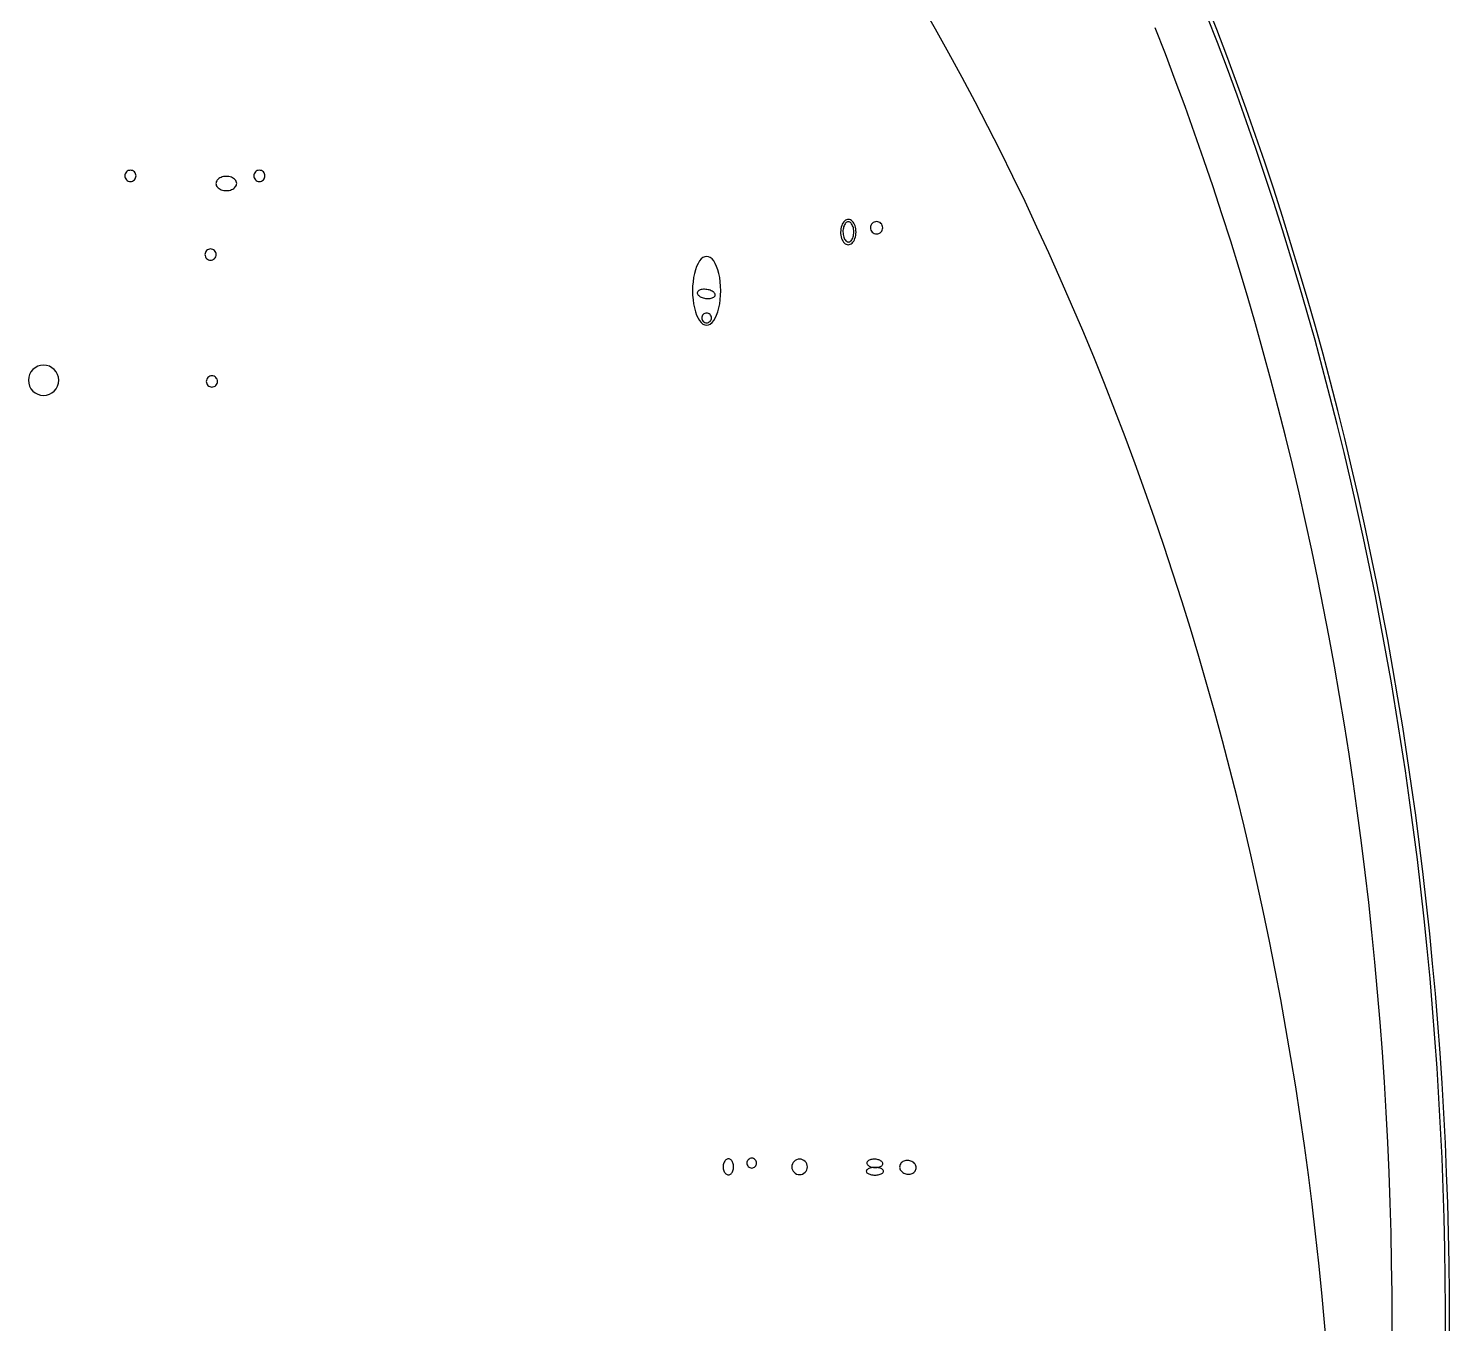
# Model space of a CAD drawing. Extents: x -1 to 217, y -22 to 302.
# Drawn here: x 128.4 to 217.1, y 139.6 to 220.4 of the extents above; entities that cross this region are included whole.
import ezdxf

# ---------------------------------------------------------------- set-up
doc = ezdxf.new("R2010")
doc.units = 0

msp = doc.modelspace()

# ---------------------------------------------------------------- linework, layer by layer
at = {"layer": 'CIRCLES'}
for p, q in [((134.468, 211.308), (134.461, 211.24)), ((134.461, 211.24), (134.468, 211.172)), ((134.488, 211.373), (134.468, 211.308)), ((134.468, 211.172), (134.488, 211.106)), ((134.52, 211.434), (134.488, 211.373)), ((134.488, 211.106), (134.52, 211.046)), ((134.563, 211.487), (134.52, 211.434)), ((134.52, 211.046), (134.563, 210.993)), ((134.616, 211.53), (134.563, 211.487)), ((134.563, 210.993), (134.616, 210.949)), ((134.677, 211.563), (134.616, 211.53)), ((134.742, 211.582), (134.677, 211.563)), ((134.81, 211.589), (134.742, 211.582)), ((134.879, 211.582), (134.81, 211.589)), ((134.944, 211.563), (134.879, 211.582)), ((135.005, 211.53), (134.944, 211.563)), ((135.058, 211.487), (135.005, 211.53)), ((135.005, 210.949), (135.058, 210.993)), ((135.101, 211.434), (135.058, 211.487)), ((135.058, 210.993), (135.101, 211.046)), ((135.133, 211.373), (135.101, 211.434)), ((135.101, 211.046), (135.133, 211.106)), ((135.153, 211.308), (135.133, 211.373)), ((135.133, 211.106), (135.153, 211.172)), ((135.16, 211.24), (135.153, 211.308)), ((135.153, 211.172), (135.16, 211.24)), ((142.511, 211.308), (142.505, 211.24)), ((142.505, 211.24), (142.511, 211.172)), ((142.531, 211.373), (142.511, 211.308)), ((142.511, 211.172), (142.531, 211.106)), ((142.563, 211.434), (142.531, 211.373)), ((142.531, 211.106), (142.563, 211.046)), ((142.607, 211.487), (142.563, 211.434)), ((142.563, 211.046), (142.607, 210.993)), ((142.66, 211.53), (142.607, 211.487)), ((142.607, 210.993), (142.66, 210.949)), ((142.72, 211.563), (142.66, 211.53)), ((142.786, 211.582), (142.72, 211.563)), ((142.854, 211.589), (142.786, 211.582)), ((142.922, 211.582), (142.854, 211.589)), ((142.988, 211.563), (142.922, 211.582)), ((143.048, 211.53), (142.988, 211.563)), ((143.101, 211.487), (143.048, 211.53)), ((143.048, 210.949), (143.101, 210.993)), ((143.144, 211.434), (143.101, 211.487)), ((143.101, 210.993), (143.144, 211.046)), ((143.177, 211.373), (143.144, 211.434)), ((143.144, 211.046), (143.177, 211.106)), ((143.196, 211.308), (143.177, 211.373)), ((143.177, 211.106), (143.196, 211.172)), ((143.203, 211.24), (143.196, 211.308)), ((143.196, 211.172), (143.203, 211.24)), ((134.616, 210.949), (134.677, 210.917)), ((134.677, 210.917), (134.742, 210.897)), ((134.742, 210.897), (134.81, 210.89)), ((134.81, 210.89), (134.879, 210.897)), ((134.879, 210.897), (134.944, 210.917)), ((134.944, 210.917), (135.005, 210.949)), ((142.66, 210.949), (142.72, 210.917)), ((142.72, 210.917), (142.786, 210.897)), ((142.786, 210.897), (142.854, 210.89)), ((142.854, 210.89), (142.922, 210.897)), ((142.922, 210.897), (142.988, 210.917)), ((142.988, 210.917), (143.048, 210.949)), ((181.21, 208.357), (181.144, 208.322)), ((181.282, 208.379), (181.21, 208.357)), ((181.356, 208.386), (181.282, 208.379)), ((181.43, 208.379), (181.356, 208.386)), ((181.502, 208.357), (181.43, 208.379)), ((181.568, 208.322), (181.502, 208.357)), ((180.982, 208.079), (180.974, 208.005)), ((180.974, 208.005), (180.982, 207.93)), ((181.003, 208.151), (180.982, 208.079)), ((180.982, 207.93), (181.003, 207.859)), ((181.039, 208.217), (181.003, 208.151)), ((181.003, 207.859), (181.039, 207.793)), ((181.086, 208.275), (181.039, 208.217)), ((181.039, 207.793), (181.086, 207.735)), ((181.144, 208.322), (181.086, 208.275)), ((181.086, 207.735), (181.144, 207.688)), ((181.144, 207.688), (181.21, 207.652)), ((181.21, 207.652), (181.282, 207.631)), ((181.282, 207.631), (181.356, 207.623)), ((181.356, 207.623), (181.43, 207.631)), ((181.43, 207.631), (181.502, 207.652)), ((181.502, 207.652), (181.568, 207.688)), ((181.626, 208.275), (181.568, 208.322)), ((181.568, 207.688), (181.626, 207.735)), ((181.673, 208.217), (181.626, 208.275)), ((181.626, 207.735), (181.673, 207.793)), ((181.709, 208.151), (181.673, 208.217)), ((181.673, 207.793), (181.709, 207.859)), ((181.73, 208.079), (181.709, 208.151)), ((181.709, 207.859), (181.73, 207.93)), ((181.738, 208.005), (181.73, 208.079)), ((181.73, 207.93), (181.738, 208.005)), ((139.559, 206.576), (139.515, 206.523)), ((139.612, 206.62), (139.559, 206.576)), ((139.672, 206.652), (139.612, 206.62)), ((139.738, 206.672), (139.672, 206.652)), ((139.806, 206.678), (139.738, 206.672)), ((139.874, 206.672), (139.806, 206.678)), ((139.94, 206.652), (139.874, 206.672)), ((140, 206.62), (139.94, 206.652)), ((140.053, 206.576), (140, 206.62)), ((140.096, 206.523), (140.053, 206.576)), ((139.463, 206.397), (139.457, 206.329)), ((139.457, 206.329), (139.463, 206.261)), ((139.483, 206.463), (139.463, 206.397)), ((139.463, 206.261), (139.483, 206.195)), ((139.515, 206.523), (139.483, 206.463)), ((139.483, 206.195), (139.515, 206.135)), ((139.515, 206.135), (139.559, 206.082)), ((139.559, 206.082), (139.612, 206.039)), ((139.612, 206.039), (139.672, 206.006)), ((139.672, 206.006), (139.738, 205.987)), ((139.738, 205.987), (139.806, 205.98)), ((139.806, 205.98), (139.874, 205.987)), ((139.874, 205.987), (139.94, 206.006)), ((139.94, 206.006), (140, 206.039)), ((140, 206.039), (140.053, 206.082)), ((140.053, 206.082), (140.096, 206.135)), ((140.129, 206.463), (140.096, 206.523)), ((140.096, 206.135), (140.129, 206.195)), ((140.148, 206.397), (140.129, 206.463)), ((140.129, 206.195), (140.148, 206.261)), ((140.155, 206.329), (140.148, 206.397)), ((140.148, 206.261), (140.155, 206.329)), ((170.456, 202.433), (170.451, 202.375)), ((170.451, 202.375), (170.456, 202.316)), ((170.474, 202.49), (170.456, 202.433)), ((170.456, 202.316), (170.474, 202.259)), ((170.501, 202.542), (170.474, 202.49)), ((170.474, 202.259), (170.501, 202.207)), ((170.539, 202.587), (170.501, 202.542)), ((170.501, 202.207), (170.539, 202.162)), ((170.584, 202.625), (170.539, 202.587)), ((170.539, 202.162), (170.584, 202.124)), ((170.636, 202.652), (170.584, 202.625)), ((170.584, 202.124), (170.636, 202.097)), ((170.693, 202.67), (170.636, 202.652)), ((170.751, 202.675), (170.693, 202.67)), ((170.81, 202.67), (170.751, 202.675)), ((170.867, 202.652), (170.81, 202.67)), ((170.919, 202.625), (170.867, 202.652)), ((170.867, 202.097), (170.919, 202.124)), ((170.964, 202.587), (170.919, 202.625)), ((170.919, 202.124), (170.964, 202.162)), ((171.002, 202.542), (170.964, 202.587)), ((170.964, 202.162), (171.002, 202.207)), ((171.029, 202.49), (171.002, 202.542)), ((171.002, 202.207), (171.029, 202.259)), ((171.047, 202.433), (171.029, 202.49)), ((171.029, 202.259), (171.047, 202.316)), ((171.052, 202.375), (171.047, 202.433)), ((171.047, 202.316), (171.052, 202.375)), ((170.636, 202.097), (170.693, 202.079)), ((170.693, 202.079), (170.751, 202.074)), ((170.751, 202.074), (170.81, 202.079)), ((170.81, 202.079), (170.867, 202.097)), ((128.465, 198.67), (128.447, 198.486)), ((128.519, 198.847), (128.465, 198.67)), ((128.606, 199.011), (128.519, 198.847)), ((128.723, 199.154), (128.606, 199.011)), ((128.867, 199.272), (128.723, 199.154)), ((129.03, 199.359), (128.867, 199.272)), ((129.207, 199.413), (129.03, 199.359)), ((129.392, 199.431), (129.207, 199.413)), ((129.576, 199.413), (129.392, 199.431)), ((129.754, 199.359), (129.576, 199.413)), ((129.917, 199.272), (129.754, 199.359)), ((130.06, 199.154), (129.917, 199.272)), ((130.178, 199.011), (130.06, 199.154)), ((130.265, 198.847), (130.178, 199.011)), ((130.319, 198.67), (130.265, 198.847)), ((130.337, 198.486), (130.319, 198.67)), ((139.6, 198.607), (139.568, 198.546)), ((139.643, 198.66), (139.6, 198.607)), ((139.696, 198.703), (139.643, 198.66)), ((139.757, 198.736), (139.696, 198.703)), ((139.822, 198.755), (139.757, 198.736)), ((139.891, 198.762), (139.822, 198.755)), ((139.959, 198.755), (139.891, 198.762)), ((140.024, 198.736), (139.959, 198.755)), ((140.085, 198.703), (140.024, 198.736)), ((140.138, 198.66), (140.085, 198.703)), ((140.181, 198.607), (140.138, 198.66)), ((140.213, 198.546), (140.181, 198.607)), ((128.447, 198.486), (128.465, 198.301)), ((128.465, 198.301), (128.519, 198.124)), ((128.519, 198.124), (128.606, 197.961)), ((128.606, 197.961), (128.723, 197.817)), ((128.723, 197.817), (128.867, 197.7)), ((128.867, 197.7), (129.03, 197.612)), ((129.754, 197.612), (129.917, 197.7)), ((129.917, 197.7), (130.06, 197.817)), ((130.06, 197.817), (130.178, 197.961)), ((130.178, 197.961), (130.265, 198.124)), ((130.265, 198.124), (130.319, 198.301)), ((130.319, 198.301), (130.337, 198.486)), ((139.548, 198.481), (139.541, 198.413)), ((139.541, 198.413), (139.548, 198.345)), ((139.568, 198.546), (139.548, 198.481)), ((139.548, 198.345), (139.568, 198.279)), ((139.568, 198.279), (139.6, 198.219)), ((139.6, 198.219), (139.643, 198.166)), ((139.643, 198.166), (139.696, 198.122)), ((139.696, 198.122), (139.757, 198.09)), ((139.757, 198.09), (139.822, 198.07)), ((139.822, 198.07), (139.891, 198.063)), ((139.891, 198.063), (139.959, 198.07)), ((139.959, 198.07), (140.024, 198.09)), ((140.024, 198.09), (140.085, 198.122)), ((140.085, 198.122), (140.138, 198.166)), ((140.138, 198.166), (140.181, 198.219)), ((140.181, 198.219), (140.213, 198.279)), ((140.233, 198.481), (140.213, 198.546)), ((140.213, 198.279), (140.233, 198.345)), ((140.24, 198.413), (140.233, 198.481)), ((140.233, 198.345), (140.24, 198.413)), ((129.03, 197.612), (129.207, 197.559)), ((129.207, 197.559), (129.392, 197.541)), ((129.392, 197.541), (129.576, 197.559)), ((129.576, 197.559), (129.754, 197.612)), ((173.313, 149.818), (173.285, 149.765)), ((173.351, 149.864), (173.313, 149.818)), ((173.397, 149.902), (173.351, 149.864)), ((173.45, 149.93), (173.397, 149.902)), ((173.507, 149.948), (173.45, 149.93)), ((173.567, 149.954), (173.507, 149.948)), ((173.626, 149.948), (173.567, 149.954)), ((173.683, 149.93), (173.626, 149.948)), ((173.736, 149.902), (173.683, 149.93)), ((173.783, 149.864), (173.736, 149.902)), ((173.82, 149.818), (173.783, 149.864)), ((173.849, 149.765), (173.82, 149.818)), ((176.282, 149.818), (176.209, 149.757)), ((176.366, 149.862), (176.282, 149.818)), ((176.457, 149.89), (176.366, 149.862)), ((176.551, 149.899), (176.457, 149.89)), ((176.646, 149.89), (176.551, 149.899)), ((176.736, 149.862), (176.646, 149.89)), ((176.82, 149.818), (176.736, 149.862)), ((176.893, 149.757), (176.82, 149.818)), ((173.267, 149.708), (173.261, 149.648)), ((173.261, 149.648), (173.267, 149.589)), ((173.285, 149.765), (173.267, 149.708)), ((173.267, 149.589), (173.285, 149.532)), ((173.285, 149.532), (173.313, 149.479)), ((173.313, 149.479), (173.351, 149.432)), ((173.351, 149.432), (173.397, 149.395)), ((173.397, 149.395), (173.45, 149.366)), ((173.45, 149.366), (173.507, 149.349)), ((173.507, 149.349), (173.567, 149.343)), ((173.567, 149.343), (173.626, 149.349)), ((173.626, 149.349), (173.683, 149.366)), ((173.683, 149.366), (173.736, 149.395)), ((173.736, 149.395), (173.783, 149.432)), ((173.783, 149.432), (173.82, 149.479)), ((173.82, 149.479), (173.849, 149.532)), ((173.866, 149.708), (173.849, 149.765)), ((173.849, 149.532), (173.866, 149.589)), ((173.872, 149.648), (173.866, 149.708)), ((173.866, 149.589), (173.872, 149.648)), ((176.077, 149.51), (176.068, 149.416)), ((176.068, 149.416), (176.077, 149.321)), ((176.104, 149.601), (176.077, 149.51)), ((176.077, 149.321), (176.104, 149.23)), ((176.149, 149.684), (176.104, 149.601)), ((176.104, 149.23), (176.149, 149.147)), ((176.209, 149.757), (176.149, 149.684)), ((176.149, 149.147), (176.209, 149.074)), ((176.209, 149.074), (176.282, 149.013)), ((176.282, 149.013), (176.366, 148.969)), ((176.366, 148.969), (176.457, 148.941)), ((176.457, 148.941), (176.551, 148.932)), ((176.551, 148.932), (176.646, 148.941)), ((176.646, 148.941), (176.736, 148.969)), ((176.736, 148.969), (176.82, 149.013)), ((176.82, 149.013), (176.893, 149.074)), ((176.953, 149.684), (176.893, 149.757)), ((176.893, 149.074), (176.953, 149.147)), ((176.998, 149.601), (176.953, 149.684)), ((176.953, 149.147), (176.998, 149.23)), ((177.025, 149.51), (176.998, 149.601)), ((176.998, 149.23), (177.025, 149.321)), ((177.035, 149.416), (177.025, 149.51)), ((177.025, 149.321), (177.035, 149.416))]:
    msp.add_line(p, q, dxfattribs=at)
at = {"layer": 'ELLIPSES'}
for p, q in [((185.022, 220.396), (184.174, 221.882)), ((202.57, 220.359), (201.933, 221.981)), ((202.616, 219.553), (201.984, 221.18)), ((185.859, 218.896), (185.022, 220.396)), ((199.367, 218.851), (198.732, 220.478)), ((203.194, 218.725), (202.57, 220.359)), ((203.234, 217.914), (202.616, 219.553)), ((186.682, 217.383), (185.859, 218.896)), ((199.988, 217.213), (199.367, 218.851)), ((203.806, 217.081), (203.194, 218.725)), ((187.494, 215.858), (186.682, 217.383)), ((200.597, 215.563), (199.988, 217.213)), ((203.84, 216.265), (203.234, 217.914)), ((204.405, 215.427), (203.806, 217.081)), ((188.293, 214.32), (187.494, 215.858)), ((201.193, 213.904), (200.597, 215.563)), ((204.434, 214.606), (203.84, 216.265)), ((204.991, 213.762), (204.405, 215.427)), ((205.014, 212.937), (204.434, 214.606)), ((189.079, 212.769), (188.293, 214.32)), ((201.775, 212.233), (201.193, 213.904)), ((205.564, 212.087), (204.991, 213.762)), ((189.852, 211.206), (189.079, 212.769)), ((205.581, 211.257), (205.014, 212.937)), ((202.345, 210.553), (201.775, 212.233)), ((206.123, 210.403), (205.564, 212.087)), ((140.273, 211.028), (140.227, 210.979)), ((140.329, 211.073), (140.273, 211.028)), ((140.392, 211.112), (140.329, 211.073)), ((140.462, 211.145), (140.392, 211.112)), ((140.537, 211.172), (140.462, 211.145)), ((140.617, 211.191), (140.537, 211.172)), ((140.7, 211.204), (140.617, 211.191)), ((140.785, 211.209), (140.7, 211.204)), ((140.869, 211.206), (140.785, 211.209)), ((140.952, 211.196), (140.869, 211.206)), ((141.033, 211.178), (140.952, 211.196)), ((141.109, 211.153), (141.033, 211.178)), ((141.18, 211.122), (141.109, 211.153)), ((141.244, 211.084), (141.18, 211.122)), ((141.3, 211.041), (141.244, 211.084)), ((141.348, 210.993), (141.3, 211.041)), ((141.386, 210.941), (141.348, 210.993)), ((190.612, 209.631), (189.852, 211.206)), ((206.134, 209.568), (205.581, 211.257)), ((140.148, 210.813), (140.143, 210.755)), ((140.143, 210.755), (140.149, 210.697)), ((140.164, 210.871), (140.148, 210.813)), ((140.149, 210.697), (140.167, 210.64)), ((140.19, 210.926), (140.164, 210.871)), ((140.167, 210.64), (140.194, 210.585)), ((140.227, 210.979), (140.19, 210.926)), ((140.194, 210.585), (140.232, 210.534)), ((140.232, 210.534), (140.28, 210.486)), ((140.28, 210.486), (140.336, 210.443)), ((140.336, 210.443), (140.401, 210.405)), ((140.401, 210.405), (140.471, 210.373)), ((140.471, 210.373), (140.548, 210.349)), ((140.548, 210.349), (140.628, 210.331)), ((140.628, 210.331), (140.711, 210.321)), ((140.711, 210.321), (140.796, 210.318)), ((140.796, 210.318), (140.88, 210.323)), ((140.88, 210.323), (140.963, 210.335)), ((140.963, 210.335), (141.043, 210.355)), ((141.043, 210.355), (141.118, 210.381)), ((141.118, 210.381), (141.188, 210.415)), ((141.188, 210.415), (141.251, 210.454)), ((141.251, 210.454), (141.307, 210.498)), ((141.307, 210.498), (141.353, 210.547)), ((141.353, 210.547), (141.39, 210.6)), ((141.414, 210.886), (141.386, 210.941)), ((141.39, 210.6), (141.416, 210.656)), ((141.431, 210.829), (141.414, 210.886)), ((141.416, 210.656), (141.432, 210.713)), ((141.437, 210.771), (141.431, 210.829)), ((141.432, 210.713), (141.437, 210.771)), ((202.9, 208.862), (202.345, 210.553)), ((206.67, 208.709), (206.123, 210.403)), ((191.36, 208.044), (190.612, 209.631)), ((206.675, 207.87), (206.134, 209.568)), ((179.302, 208.363), (179.254, 208.295)), ((179.355, 208.42), (179.302, 208.363)), ((179.412, 208.465), (179.355, 208.42)), ((179.472, 208.498), (179.412, 208.465)), ((179.461, 208.326), (179.422, 208.289)), ((179.503, 208.353), (179.461, 208.326)), ((179.534, 208.518), (179.472, 208.498)), ((179.546, 208.369), (179.503, 208.353)), ((179.597, 208.524), (179.534, 208.518)), ((179.59, 208.375), (179.546, 208.369)), ((179.634, 208.37), (179.59, 208.375)), ((179.659, 208.517), (179.597, 208.524)), ((179.678, 208.354), (179.634, 208.37)), ((179.721, 208.496), (179.659, 208.517)), ((179.72, 208.327), (179.678, 208.354)), ((179.76, 208.291), (179.72, 208.327)), ((179.78, 208.463), (179.721, 208.496)), ((179.837, 208.416), (179.78, 208.463)), ((179.888, 208.358), (179.837, 208.416)), ((179.935, 208.29), (179.888, 208.358)), ((203.443, 207.161), (202.9, 208.862)), ((207.203, 207.006), (206.67, 208.709)), ((179.114, 207.84), (179.109, 207.736)), ((179.109, 207.736), (179.112, 207.633)), ((179.112, 207.633), (179.124, 207.531)), ((179.127, 207.941), (179.114, 207.84)), ((179.124, 207.531), (179.143, 207.433)), ((179.148, 208.039), (179.127, 207.941)), ((179.176, 208.132), (179.148, 208.039)), ((179.212, 208.217), (179.176, 208.132)), ((179.254, 208.295), (179.212, 208.217)), ((179.258, 207.823), (179.256, 207.74)), ((179.256, 207.74), (179.259, 207.658)), ((179.266, 207.904), (179.258, 207.823)), ((179.259, 207.658), (179.268, 207.577)), ((179.28, 207.982), (179.266, 207.904)), ((179.268, 207.577), (179.283, 207.498)), ((179.299, 208.057), (179.28, 207.982)), ((179.283, 207.498), (179.303, 207.424)), ((179.323, 208.126), (179.299, 208.057)), ((179.352, 208.188), (179.323, 208.126)), ((179.385, 208.243), (179.352, 208.188)), ((179.422, 208.289), (179.385, 208.243)), ((179.797, 208.245), (179.76, 208.291)), ((179.83, 208.191), (179.797, 208.245)), ((179.86, 208.129), (179.83, 208.191)), ((179.885, 208.06), (179.86, 208.129)), ((179.905, 207.986), (179.885, 208.06)), ((179.888, 207.428), (179.908, 207.502)), ((179.919, 207.908), (179.905, 207.986)), ((179.908, 207.502), (179.921, 207.58)), ((179.928, 207.827), (179.919, 207.908)), ((179.921, 207.58), (179.929, 207.662)), ((179.932, 207.744), (179.928, 207.827)), ((179.929, 207.662), (179.932, 207.744)), ((179.976, 208.212), (179.935, 208.29)), ((180.011, 208.125), (179.976, 208.212)), ((180.038, 208.032), (180.011, 208.125)), ((180.033, 207.426), (180.054, 207.524)), ((180.057, 207.934), (180.038, 208.032)), ((180.054, 207.524), (180.067, 207.626)), ((180.069, 207.832), (180.057, 207.934)), ((180.067, 207.626), (180.072, 207.729)), ((180.072, 207.729), (180.069, 207.832)), ((192.094, 206.446), (191.36, 208.044)), ((207.202, 206.162), (206.675, 207.87)), ((179.143, 207.433), (179.17, 207.34)), ((179.17, 207.34), (179.205, 207.254)), ((179.205, 207.254), (179.246, 207.175)), ((179.246, 207.175), (179.293, 207.107)), ((179.293, 207.107), (179.345, 207.049)), ((179.303, 207.424), (179.328, 207.356)), ((179.328, 207.356), (179.357, 207.294)), ((179.345, 207.049), (179.401, 207.003)), ((179.357, 207.294), (179.391, 207.239)), ((179.391, 207.239), (179.428, 207.193)), ((179.401, 207.003), (179.46, 206.969)), ((179.428, 207.193), (179.468, 207.157)), ((179.46, 206.969), (179.522, 206.948)), ((179.468, 207.157), (179.51, 207.131)), ((179.51, 207.131), (179.553, 207.115)), ((179.522, 206.948), (179.585, 206.941)), ((179.553, 207.115), (179.598, 207.11)), ((179.585, 206.941), (179.647, 206.947)), ((179.598, 207.11), (179.642, 207.115)), ((179.642, 207.115), (179.685, 207.132)), ((179.647, 206.947), (179.709, 206.967)), ((179.685, 207.132), (179.727, 207.159)), ((179.709, 206.967), (179.769, 207)), ((179.727, 207.159), (179.766, 207.195)), ((179.766, 207.195), (179.803, 207.242)), ((179.769, 207), (179.826, 207.045)), ((179.803, 207.242), (179.835, 207.296)), ((179.826, 207.045), (179.879, 207.102)), ((179.835, 207.296), (179.864, 207.359)), ((179.864, 207.359), (179.888, 207.428)), ((179.879, 207.102), (179.927, 207.17)), ((179.927, 207.17), (179.969, 207.248)), ((179.969, 207.248), (180.005, 207.334)), ((180.005, 207.334), (180.033, 207.426)), ((203.972, 205.451), (203.443, 207.161)), ((207.723, 205.294), (207.203, 207.006)), ((170.217, 205.772), (170.13, 205.587)), ((170.313, 205.928), (170.217, 205.772)), ((170.416, 206.052), (170.313, 205.928)), ((170.525, 206.142), (170.416, 206.052)), ((170.638, 206.197), (170.525, 206.142)), ((170.753, 206.215), (170.638, 206.197)), ((170.868, 206.197), (170.753, 206.215)), ((170.981, 206.142), (170.868, 206.197)), ((171.09, 206.052), (170.981, 206.142)), ((171.194, 205.928), (171.09, 206.052)), ((171.289, 205.772), (171.194, 205.928)), ((171.376, 205.586), (171.289, 205.772)), ((192.814, 204.836), (192.094, 206.446)), ((207.716, 204.446), (207.202, 206.162)), ((169.939, 204.891), (169.902, 204.625)), ((169.99, 205.142), (169.939, 204.891)), ((170.054, 205.376), (169.99, 205.142)), ((170.13, 205.587), (170.054, 205.376)), ((171.452, 205.375), (171.376, 205.586)), ((171.516, 205.142), (171.452, 205.375)), ((171.567, 204.89), (171.516, 205.142)), ((171.604, 204.624), (171.567, 204.89)), ((193.522, 203.216), (192.814, 204.836)), ((204.487, 203.732), (203.972, 205.451)), ((208.229, 203.573), (207.723, 205.294)), ((169.88, 204.349), (169.872, 204.069)), ((169.872, 204.069), (169.879, 203.789)), ((169.902, 204.625), (169.88, 204.349)), ((170.168, 203.95), (170.167, 203.913)), ((170.167, 203.913), (170.177, 203.876)), ((170.178, 203.986), (170.168, 203.95)), ((170.197, 204.02), (170.178, 203.986)), ((170.225, 204.051), (170.197, 204.02)), ((170.262, 204.079), (170.225, 204.051)), ((170.307, 204.104), (170.262, 204.079)), ((170.359, 204.125), (170.307, 204.104)), ((170.418, 204.141), (170.359, 204.125)), ((170.481, 204.153), (170.418, 204.141)), ((170.549, 204.16), (170.481, 204.153)), ((170.62, 204.162), (170.549, 204.16)), ((170.693, 204.159), (170.62, 204.162)), ((170.766, 204.151), (170.693, 204.159)), ((170.839, 204.138), (170.766, 204.151)), ((170.91, 204.121), (170.839, 204.138)), ((170.977, 204.1), (170.91, 204.121)), ((171.041, 204.074), (170.977, 204.1)), ((171.099, 204.045), (171.041, 204.074)), ((171.15, 204.014), (171.099, 204.045)), ((171.195, 203.979), (171.15, 204.014)), ((171.231, 203.943), (171.195, 203.979)), ((171.259, 203.906), (171.231, 203.943)), ((171.278, 203.868), (171.259, 203.906)), ((171.626, 204.349), (171.604, 204.624)), ((171.633, 204.069), (171.626, 204.349)), ((171.626, 203.788), (171.633, 204.069)), ((208.216, 202.72), (207.716, 204.446)), ((169.879, 203.789), (169.902, 203.514)), ((169.902, 203.514), (169.939, 203.248)), ((169.939, 203.248), (169.989, 202.996)), ((170.177, 203.876), (170.195, 203.838)), ((170.195, 203.838), (170.223, 203.801)), ((170.223, 203.801), (170.26, 203.765)), ((170.26, 203.765), (170.304, 203.73)), ((170.304, 203.73), (170.356, 203.699)), ((170.356, 203.699), (170.414, 203.67)), ((170.414, 203.67), (170.477, 203.644)), ((170.477, 203.644), (170.545, 203.623)), ((170.545, 203.623), (170.615, 203.606)), ((170.615, 203.606), (170.688, 203.593)), ((170.688, 203.593), (170.761, 203.585)), ((170.761, 203.585), (170.834, 203.582)), ((170.834, 203.582), (170.905, 203.584)), ((170.905, 203.584), (170.973, 203.591)), ((170.973, 203.591), (171.037, 203.603)), ((171.037, 203.603), (171.095, 203.619)), ((171.095, 203.619), (171.147, 203.64)), ((171.147, 203.64), (171.192, 203.665)), ((171.192, 203.665), (171.229, 203.693)), ((171.229, 203.693), (171.257, 203.724)), ((171.257, 203.724), (171.277, 203.758)), ((171.277, 203.758), (171.286, 203.794)), ((171.287, 203.831), (171.278, 203.868)), ((171.286, 203.794), (171.287, 203.831)), ((171.515, 202.996), (171.566, 203.247)), ((171.566, 203.247), (171.603, 203.513)), ((171.603, 203.513), (171.626, 203.788)), ((194.215, 201.585), (193.522, 203.216)), ((204.988, 202.003), (204.487, 203.732)), ((208.722, 201.843), (208.229, 203.573)), ((169.989, 202.996), (170.053, 202.763)), ((170.053, 202.763), (170.129, 202.552)), ((170.129, 202.552), (170.216, 202.366)), ((170.216, 202.366), (170.312, 202.21)), ((170.312, 202.21), (170.415, 202.086)), ((171.089, 202.086), (171.192, 202.21)), ((171.192, 202.21), (171.288, 202.366)), ((171.288, 202.366), (171.375, 202.551)), ((171.375, 202.551), (171.451, 202.762)), ((171.451, 202.762), (171.515, 202.996)), ((208.703, 200.987), (208.216, 202.72)), ((170.415, 202.086), (170.524, 201.996)), ((170.524, 201.996), (170.637, 201.941)), ((170.637, 201.941), (170.752, 201.923)), ((170.752, 201.923), (170.867, 201.941)), ((170.867, 201.941), (170.98, 201.996)), ((170.98, 201.996), (171.089, 202.086)), ((194.895, 199.943), (194.215, 201.585)), ((205.476, 200.266), (204.988, 202.003)), ((209.202, 200.105), (208.722, 201.843)), ((209.176, 199.245), (208.703, 200.987)), ((195.562, 198.291), (194.895, 199.943)), ((205.95, 198.52), (205.476, 200.266)), ((209.667, 198.359), (209.202, 200.105)), ((209.636, 197.494), (209.176, 199.245)), ((196.214, 196.628), (195.562, 198.291)), ((206.41, 196.766), (205.95, 198.52)), ((210.119, 196.605), (209.667, 198.359)), ((210.082, 195.736), (209.636, 197.494)), ((196.853, 194.956), (196.214, 196.628)), ((206.856, 195.004), (206.41, 196.766)), ((210.558, 194.844), (210.119, 196.605)), ((210.514, 193.971), (210.082, 195.736)), ((197.478, 193.275), (196.853, 194.956)), ((207.288, 193.233), (206.856, 195.004)), ((210.982, 193.075), (210.558, 194.844)), ((198.088, 191.584), (197.478, 193.275)), ((210.932, 192.198), (210.514, 193.971)), ((207.706, 191.456), (207.288, 193.233)), ((211.393, 191.298), (210.982, 193.075)), ((198.684, 189.884), (198.088, 191.584)), ((211.336, 190.418), (210.932, 192.198)), ((208.11, 189.671), (207.706, 191.456)), ((211.79, 189.515), (211.393, 191.298)), ((199.266, 188.176), (198.684, 189.884)), ((211.727, 188.631), (211.336, 190.418)), ((208.5, 187.878), (208.11, 189.671)), ((212.173, 187.725), (211.79, 189.515)), ((199.834, 186.459), (199.266, 188.176)), ((212.103, 186.838), (211.727, 188.631)), ((208.876, 186.079), (208.5, 187.878)), ((212.541, 185.929), (212.173, 187.725)), ((200.387, 184.734), (199.834, 186.459)), ((212.465, 185.038), (212.103, 186.838)), ((209.237, 184.274), (208.876, 186.079)), ((212.896, 184.126), (212.541, 185.929)), ((200.925, 183.001), (200.387, 184.734)), ((212.813, 183.232), (212.465, 185.038)), ((209.584, 182.462), (209.237, 184.274)), ((213.237, 182.318), (212.896, 184.126)), ((201.449, 181.26), (200.925, 183.001)), ((213.147, 181.421), (212.813, 183.232)), ((209.916, 180.644), (209.584, 182.462)), ((213.563, 180.504), (213.237, 182.318)), ((201.958, 179.511), (201.449, 181.26)), ((213.467, 179.603), (213.147, 181.421)), ((210.234, 178.82), (209.916, 180.644)), ((213.876, 178.684), (213.563, 180.504)), ((202.452, 177.756), (201.958, 179.511)), ((213.773, 177.78), (213.467, 179.603)), ((210.537, 176.991), (210.234, 178.82)), ((214.174, 176.859), (213.876, 178.684)), ((202.932, 175.994), (202.452, 177.756)), ((214.064, 175.953), (213.773, 177.78)), ((210.826, 175.156), (210.537, 176.991)), ((214.457, 175.029), (214.174, 176.859)), ((203.396, 174.224), (202.932, 175.994)), ((214.341, 174.12), (214.064, 175.953)), ((211.101, 173.317), (210.826, 175.156)), ((214.727, 173.194), (214.457, 175.029)), ((203.846, 172.449), (203.396, 174.224)), ((214.604, 172.282), (214.341, 174.12)), ((211.361, 171.472), (211.101, 173.317)), ((214.982, 171.355), (214.727, 173.194)), ((204.28, 170.668), (203.846, 172.449)), ((214.852, 170.44), (214.604, 172.282)), ((211.606, 169.624), (211.361, 171.472)), ((215.223, 169.511), (214.982, 171.355)), ((204.699, 168.88), (204.28, 170.668)), ((215.086, 168.594), (214.852, 170.44)), ((211.836, 167.77), (211.606, 169.624)), ((215.449, 167.664), (215.223, 169.511)), ((205.103, 167.087), (204.699, 168.88)), ((215.305, 166.744), (215.086, 168.594)), ((212.052, 165.913), (211.836, 167.77)), ((215.661, 165.812), (215.449, 167.664)), ((205.492, 165.289), (205.103, 167.087)), ((215.51, 164.891), (215.305, 166.744)), ((212.253, 164.052), (212.052, 165.913)), ((215.858, 163.957), (215.661, 165.812)), ((205.865, 163.486), (205.492, 165.289)), ((215.7, 163.034), (215.51, 164.891)), ((212.439, 162.188), (212.253, 164.052)), ((206.223, 161.678), (205.865, 163.486)), ((216.041, 162.099), (215.858, 163.957)), ((215.876, 161.174), (215.7, 163.034)), ((206.565, 159.866), (206.223, 161.678)), ((212.61, 160.321), (212.439, 162.188)), ((216.209, 160.238), (216.041, 162.099)), ((216.037, 159.31), (215.876, 161.174)), ((206.892, 158.05), (206.565, 159.866)), ((212.767, 158.45), (212.61, 160.321)), ((216.363, 158.374), (216.209, 160.238)), ((216.184, 157.445), (216.037, 159.31)), ((207.203, 156.229), (206.892, 158.05)), ((212.908, 156.577), (212.767, 158.45)), ((216.502, 156.508), (216.363, 158.374)), ((216.316, 155.577), (216.184, 157.445)), ((207.499, 154.405), (207.203, 156.229)), ((213.035, 154.702), (212.908, 156.577)), ((216.627, 154.639), (216.502, 156.508)), ((216.433, 153.706), (216.316, 155.577)), ((207.779, 152.578), (207.499, 154.405)), ((213.147, 152.824), (213.035, 154.702)), ((216.736, 152.768), (216.627, 154.639)), ((216.536, 151.834), (216.433, 153.706)), ((208.043, 150.747), (207.779, 152.578)), ((213.244, 150.945), (213.147, 152.824)), ((216.832, 150.896), (216.736, 152.768)), ((216.624, 149.96), (216.536, 151.834)), ((208.292, 148.914), (208.043, 150.747)), ((213.326, 149.064), (213.244, 150.945)), ((216.912, 149.022), (216.832, 150.896)), ((171.946, 149.846), (171.91, 149.81)), ((171.984, 149.875), (171.946, 149.846)), ((172.025, 149.896), (171.984, 149.875)), ((172.067, 149.909), (172.025, 149.896)), ((172.109, 149.913), (172.067, 149.909)), ((172.152, 149.909), (172.109, 149.913)), ((172.194, 149.896), (172.152, 149.909)), ((172.235, 149.875), (172.194, 149.896)), ((172.273, 149.846), (172.235, 149.875)), ((172.309, 149.81), (172.273, 149.846)), ((180.897, 149.83), (180.853, 149.806)), ((180.947, 149.85), (180.897, 149.83)), ((181.002, 149.866), (180.947, 149.85)), ((181.062, 149.879), (181.002, 149.866)), ((181.124, 149.887), (181.062, 149.879)), ((181.188, 149.891), (181.124, 149.887)), ((181.254, 149.891), (181.188, 149.891)), ((181.319, 149.886), (181.254, 149.891)), ((181.383, 149.877), (181.319, 149.886)), ((181.445, 149.863), (181.383, 149.877)), ((181.503, 149.846), (181.445, 149.863)), ((181.556, 149.825), (181.503, 149.846)), ((181.605, 149.801), (181.556, 149.825)), ((183.302, 149.817), (183.235, 149.816)), ((183.37, 149.811), (183.302, 149.817)), ((216.698, 148.085), (216.624, 149.96)), ((171.785, 149.48), (171.782, 149.416)), ((171.782, 149.416), (171.785, 149.351)), ((171.793, 149.544), (171.785, 149.48)), ((171.785, 149.351), (171.793, 149.287)), ((171.807, 149.606), (171.793, 149.544)), ((171.793, 149.287), (171.807, 149.225)), ((171.826, 149.664), (171.807, 149.606)), ((171.807, 149.225), (171.826, 149.167)), ((171.85, 149.718), (171.826, 149.664)), ((171.826, 149.167), (171.85, 149.113)), ((171.878, 149.767), (171.85, 149.718)), ((171.85, 149.113), (171.878, 149.064)), ((171.91, 149.81), (171.878, 149.767)), ((171.878, 149.064), (171.91, 149.021)), ((171.91, 149.021), (171.946, 148.985)), ((171.946, 148.985), (171.984, 148.956)), ((171.984, 148.956), (172.025, 148.935)), ((172.025, 148.935), (172.067, 148.922)), ((172.152, 148.922), (172.194, 148.935)), ((172.194, 148.935), (172.235, 148.956)), ((172.235, 148.956), (172.273, 148.985)), ((172.273, 148.985), (172.309, 149.021)), ((172.341, 149.767), (172.309, 149.81)), ((172.309, 149.021), (172.341, 149.064)), ((172.369, 149.718), (172.341, 149.767)), ((172.341, 149.064), (172.369, 149.113)), ((172.393, 149.664), (172.369, 149.718)), ((172.369, 149.113), (172.393, 149.167)), ((172.412, 149.606), (172.393, 149.664)), ((172.393, 149.167), (172.412, 149.225)), ((172.426, 149.544), (172.412, 149.606)), ((172.412, 149.225), (172.426, 149.287)), ((172.434, 149.48), (172.426, 149.544)), ((172.426, 149.287), (172.434, 149.351)), ((172.437, 149.416), (172.434, 149.48)), ((172.434, 149.351), (172.437, 149.416)), ((180.718, 149.171), (180.713, 149.14)), ((180.713, 149.14), (180.718, 149.109)), ((180.731, 149.202), (180.718, 149.171)), ((180.718, 149.109), (180.731, 149.079)), ((180.754, 149.232), (180.731, 149.202)), ((180.731, 149.079), (180.754, 149.049)), ((180.749, 149.688), (180.743, 149.654)), ((180.743, 149.654), (180.746, 149.621)), ((180.746, 149.621), (180.757, 149.587)), ((180.763, 149.72), (180.749, 149.688)), ((180.785, 149.26), (180.754, 149.232)), ((180.754, 149.049), (180.785, 149.021)), ((180.757, 149.587), (180.777, 149.555)), ((180.785, 149.751), (180.763, 149.72)), ((180.777, 149.555), (180.805, 149.523)), ((180.815, 149.78), (180.785, 149.751)), ((180.824, 149.286), (180.785, 149.26)), ((180.785, 149.021), (180.824, 148.995)), ((180.805, 149.523), (180.84, 149.494)), ((180.853, 149.806), (180.815, 149.78)), ((180.87, 149.309), (180.824, 149.286)), ((180.824, 148.995), (180.87, 148.972)), ((180.84, 149.494), (180.882, 149.467)), ((180.923, 149.33), (180.87, 149.309)), ((180.87, 148.972), (180.923, 148.951)), ((180.882, 149.467), (180.93, 149.443)), ((180.982, 149.347), (180.923, 149.33)), ((180.923, 148.951), (180.982, 148.934)), ((180.93, 149.443), (180.984, 149.422)), ((181.045, 149.361), (180.982, 149.347)), ((180.982, 148.934), (181.045, 148.92)), ((180.984, 149.422), (181.042, 149.404)), ((181.042, 149.404), (181.104, 149.391)), ((181.111, 149.371), (181.045, 149.361)), ((181.104, 149.391), (181.168, 149.382)), ((181.18, 149.377), (181.111, 149.371)), ((181.168, 149.382), (181.233, 149.377)), ((181.25, 149.379), (181.18, 149.377)), ((181.233, 149.377), (181.298, 149.377)), ((181.32, 149.377), (181.25, 149.379)), ((181.298, 149.377), (181.363, 149.38)), ((181.389, 149.371), (181.32, 149.377)), ((181.363, 149.38), (181.425, 149.389)), ((181.456, 149.361), (181.389, 149.371)), ((181.425, 149.389), (181.484, 149.401)), ((181.519, 149.347), (181.456, 149.361)), ((181.456, 148.92), (181.519, 148.934)), ((181.484, 149.401), (181.54, 149.418)), ((181.577, 149.33), (181.519, 149.347)), ((181.519, 148.934), (181.577, 148.951)), ((181.54, 149.418), (181.59, 149.438)), ((181.63, 149.309), (181.577, 149.33)), ((181.577, 148.951), (181.63, 148.972)), ((181.59, 149.438), (181.634, 149.461)), ((181.647, 149.774), (181.605, 149.801)), ((181.676, 149.286), (181.63, 149.309)), ((181.63, 148.972), (181.676, 148.995)), ((181.634, 149.461), (181.671, 149.488)), ((181.682, 149.744), (181.647, 149.774)), ((181.671, 149.488), (181.702, 149.517)), ((181.715, 149.26), (181.676, 149.286)), ((181.676, 148.995), (181.715, 149.021)), ((181.71, 149.713), (181.682, 149.744)), ((181.702, 149.517), (181.724, 149.547)), ((181.729, 149.68), (181.71, 149.713)), ((181.746, 149.232), (181.715, 149.26)), ((181.715, 149.021), (181.746, 149.049)), ((181.724, 149.547), (181.738, 149.58)), ((181.741, 149.647), (181.729, 149.68)), ((181.738, 149.58), (181.744, 149.613)), ((181.744, 149.613), (181.741, 149.647)), ((181.769, 149.202), (181.746, 149.232)), ((181.746, 149.049), (181.769, 149.079)), ((181.783, 149.171), (181.769, 149.202)), ((181.769, 149.079), (181.783, 149.109)), ((181.787, 149.14), (181.783, 149.171)), ((181.783, 149.109), (181.787, 149.14)), ((182.796, 149.461), (182.792, 149.405)), ((182.792, 149.405), (182.797, 149.349)), ((182.809, 149.516), (182.796, 149.461)), ((182.797, 149.349), (182.811, 149.293)), ((182.83, 149.569), (182.809, 149.516)), ((182.811, 149.293), (182.833, 149.239)), ((182.859, 149.618), (182.83, 149.569)), ((182.833, 149.239), (182.864, 149.187)), ((182.896, 149.664), (182.859, 149.618)), ((182.864, 149.187), (182.902, 149.139)), ((182.94, 149.704), (182.896, 149.664)), ((182.902, 149.139), (182.947, 149.095)), ((182.99, 149.74), (182.94, 149.704)), ((182.947, 149.095), (182.998, 149.055)), ((183.046, 149.769), (182.99, 149.74)), ((182.998, 149.055), (183.054, 149.022)), ((183.106, 149.792), (183.046, 149.769)), ((183.054, 149.022), (183.115, 148.995)), ((183.169, 149.808), (183.106, 149.792)), ((183.115, 148.995), (183.179, 148.974)), ((183.235, 149.816), (183.169, 149.808)), ((183.179, 148.974), (183.245, 148.961)), ((183.245, 148.961), (183.312, 148.955)), ((183.312, 148.955), (183.379, 148.956)), ((183.436, 149.798), (183.37, 149.811)), ((183.379, 148.956), (183.445, 148.965)), ((183.5, 149.777), (183.436, 149.798)), ((183.445, 148.965), (183.509, 148.98)), ((183.561, 149.75), (183.5, 149.777)), ((183.509, 148.98), (183.569, 149.003)), ((183.617, 149.717), (183.561, 149.75)), ((183.569, 149.003), (183.624, 149.032)), ((183.668, 149.678), (183.617, 149.717)), ((183.624, 149.032), (183.675, 149.068)), ((183.713, 149.634), (183.668, 149.678)), ((183.675, 149.068), (183.719, 149.108)), ((183.751, 149.585), (183.713, 149.634)), ((183.719, 149.108), (183.755, 149.154)), ((183.781, 149.534), (183.751, 149.585)), ((183.755, 149.154), (183.785, 149.204)), ((183.803, 149.479), (183.781, 149.534)), ((183.785, 149.204), (183.806, 149.256)), ((183.817, 149.424), (183.803, 149.479)), ((183.806, 149.256), (183.818, 149.311)), ((183.822, 149.367), (183.817, 149.424)), ((183.818, 149.311), (183.822, 149.367)), ((213.393, 147.181), (213.326, 149.064)), ((216.978, 147.147), (216.912, 149.022)), ((172.067, 148.922), (172.109, 148.918)), ((172.109, 148.918), (172.152, 148.922)), ((181.045, 148.92), (181.111, 148.91)), ((181.111, 148.91), (181.18, 148.904)), ((181.18, 148.904), (181.25, 148.902)), ((181.25, 148.902), (181.32, 148.904)), ((181.32, 148.904), (181.389, 148.91)), ((181.389, 148.91), (181.456, 148.92)), ((208.525, 147.079), (208.292, 148.914)), ((216.756, 146.209), (216.698, 148.085)), ((213.446, 145.298), (213.393, 147.181)), ((208.742, 145.241), (208.525, 147.079)), ((217.03, 145.271), (216.978, 147.147)), ((216.801, 144.332), (216.756, 146.209)), ((208.943, 143.401), (208.742, 145.241)), ((213.483, 143.413), (213.446, 145.298)), ((217.067, 143.394), (217.03, 145.271)), ((216.83, 142.454), (216.801, 144.332)), ((209.128, 141.559), (208.943, 143.401)), ((213.505, 141.529), (213.483, 143.413)), ((217.089, 141.516), (217.067, 143.394)), ((216.845, 140.575), (216.83, 142.454)), ((209.298, 139.716), (209.128, 141.559)), ((213.513, 139.644), (213.505, 141.529)), ((217.096, 139.638), (217.089, 141.516)), ((216.845, 138.697), (216.845, 140.575)), ((209.451, 137.872), (209.298, 139.716)), ((213.505, 137.759), (213.513, 139.644)), ((217.089, 137.761), (217.096, 139.638))]:
    msp.add_line(p, q, dxfattribs=at)

doc.saveas('drawing.dxf')
